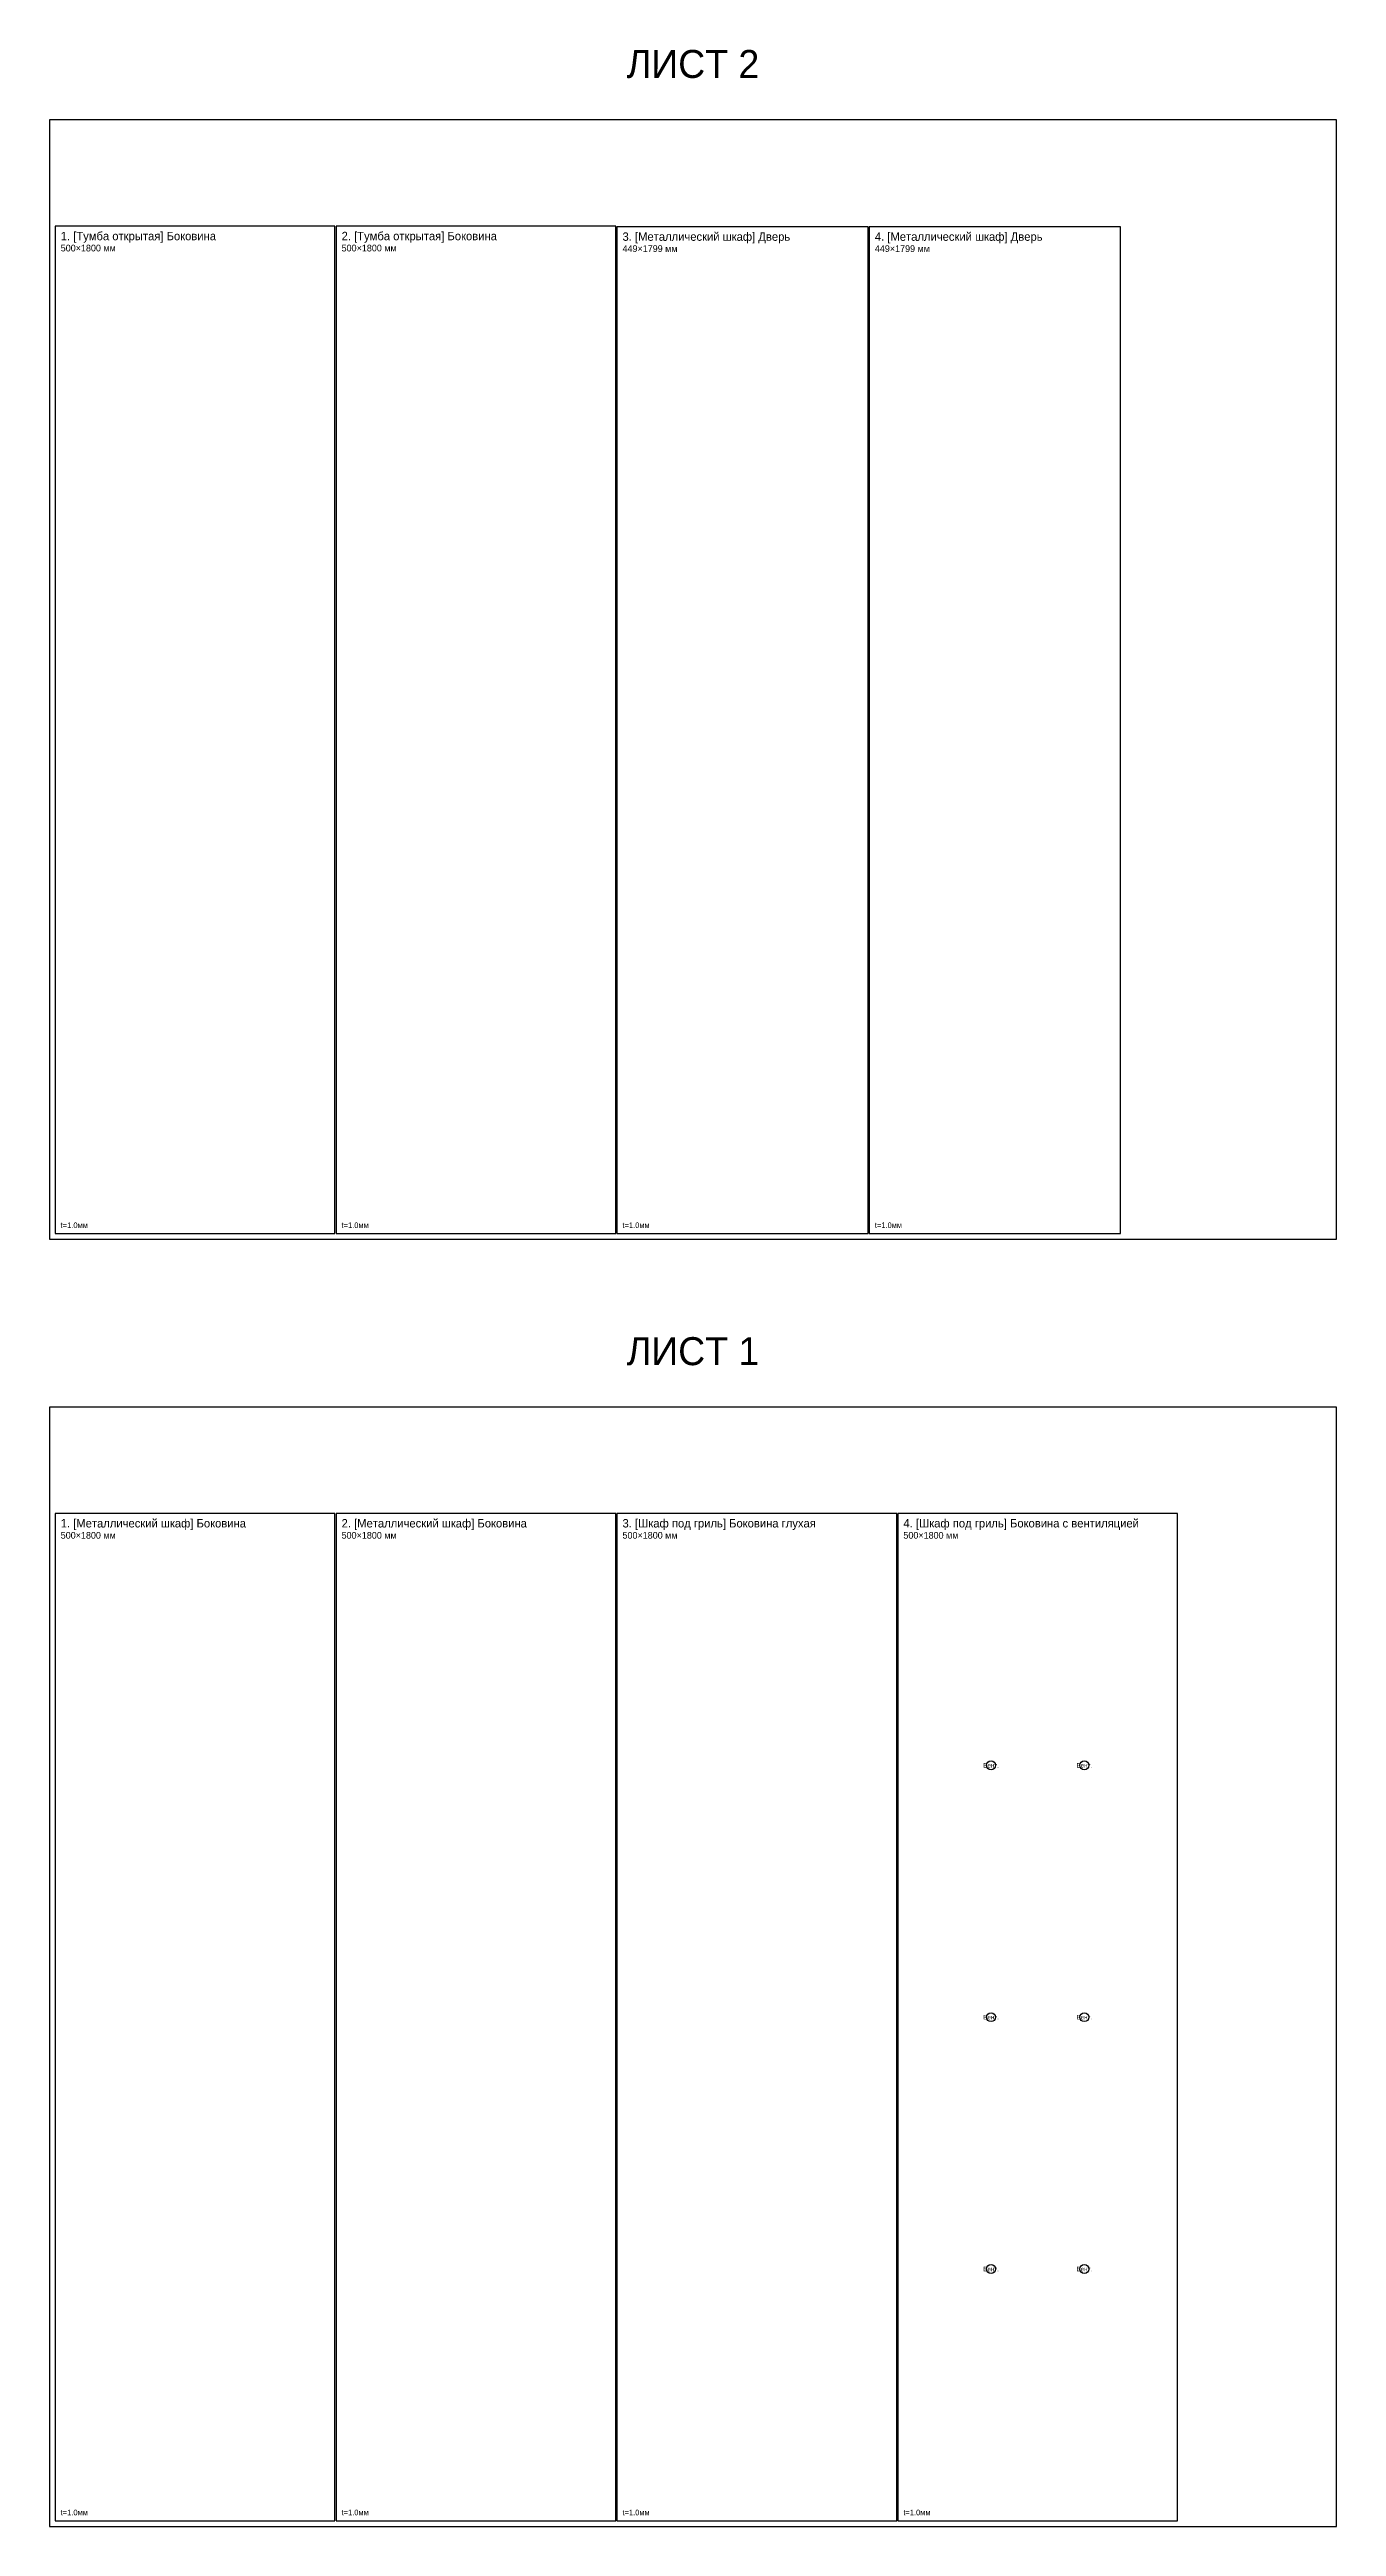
# Model space of a CAD drawing. Header units: metres. Extents: x 0 to 2300, y 0 to 9026.
# Drawn here: x 0 to 2300, y 0 to 4426 of the extents above; entities that cross this region are included whole.
import ezdxf
from ezdxf.enums import TextEntityAlignment as Align

# ---------------------------------------------------------------- set-up
doc = ezdxf.new("R2010")
doc.units = ezdxf.units.M
for name, color, linetype in [('CUT', 5, 'Continuous'), ('CUTOUT', 6, 'Continuous'), ('SHEET', 1, 'Continuous'), ('TEXT', 7, 'Continuous')]:
    doc.layers.add(name, color=color, linetype=linetype)

msp = doc.modelspace()

# ---------------------------------------------------------------- linework, layer by layer
at = {"layer": 'CUT', "color": 5}
for points in [[(10, 2310), (510, 2310), (510, 4110), (10, 4110), (10, 2310)], [(512, 2310), (1012, 2310), (1012, 4110), (512, 4110), (512, 2310)], [(1014, 2310), (1463, 2310), (1463, 4109), (1014, 4109), (1014, 2310)], [(1465, 2310), (1914, 2310), (1914, 4109), (1465, 4109), (1465, 2310)], [(10, 10), (510, 10), (510, 1810), (10, 1810), (10, 10)], [(512, 10), (1012, 10), (1012, 1810), (512, 1810), (512, 10)], [(1014, 10), (1514, 10), (1514, 1810), (1014, 1810), (1014, 10)], [(1516, 10), (2016, 10), (2016, 1810), (1516, 1810), (1516, 10)]]:
    msp.add_lwpolyline(points, dxfattribs=at)
at = {"layer": 'CUTOUT', "color": 6}
for centre in [(1682.7, 1360), (1849.3, 1360), (1682.7, 910), (1849.3, 910), (1682.7, 460), (1849.3, 460)]:
    msp.add_circle(centre, 8, dxfattribs=at)
at = {"layer": 'SHEET', "color": 1}
for points in [[(0, 2300), (2300, 2300), (2300, 4300), (0, 4300), (0, 2300)], [(0, 0), (2300, 0), (2300, 2000), (0, 2000), (0, 0)]]:
    msp.add_lwpolyline(points, dxfattribs=at)

# ---------------------------------------------------------------- texts
at = {"layer": 'TEXT', "color": 7}
for s, p in [('ЛИСТ 2', (1150, 4400)), ('ЛИСТ 1', (1150, 2100))]:
    msp.add_text(s, height=50, dxfattribs=at).set_placement(p, align=Align.MIDDLE_CENTER)
at = {"layer": 'TEXT', "color": 3}
for s, p in [('500×1800 мм', (20, 4065)), ('500×1800 мм', (522, 4065)), ('449×1799 мм', (1024, 4064)), ('449×1799 мм', (1475, 4064)), ('500×1800 мм', (20, 1765)), ('500×1800 мм', (522, 1765)), ('500×1800 мм', (1024, 1765)), ('500×1800 мм', (1526, 1765))]:
    msp.add_text(s, height=12, dxfattribs=at).set_placement(p)
at = {"layer": 'TEXT', "color": 7}
for s, p in [('1. [Тумба открытая] Боковина', (20, 4085)), ('2. [Тумба открытая] Боковина', (522, 4085)), ('3. [Металлический шкаф] Дверь', (1024, 4084)), ('4. [Металлический шкаф] Дверь', (1475, 4084)), ('1. [Металлический шкаф] Боковина', (20, 1785)), ('2. [Металлический шкаф] Боковина', (522, 1785)), ('3. [Шкаф под гриль] Боковина глухая', (1024, 1785)), ('4. [Шкаф под гриль] Боковина с вентиляцией', (1526, 1785))]:
    msp.add_text(s, height=15, dxfattribs=at).set_placement(p)
at = {"layer": 'TEXT', "color": 8}
for p in [(20, 2320), (522, 2320), (1024, 2320), (1475, 2320), (20, 20), (522, 20), (1024, 20), (1526, 20)]:
    msp.add_text('t=1.0мм', height=10, dxfattribs=at).set_placement(p)
at = {"layer": 'TEXT', "color": 6}
for p in [(1682.7, 1360), (1849.3, 1360), (1682.7, 910), (1849.3, 910), (1682.7, 460), (1849.3, 460)]:
    msp.add_text('Вент.', height=8, dxfattribs=at).set_placement(p, align=Align.MIDDLE_CENTER)

doc.saveas('drawing.dxf')
